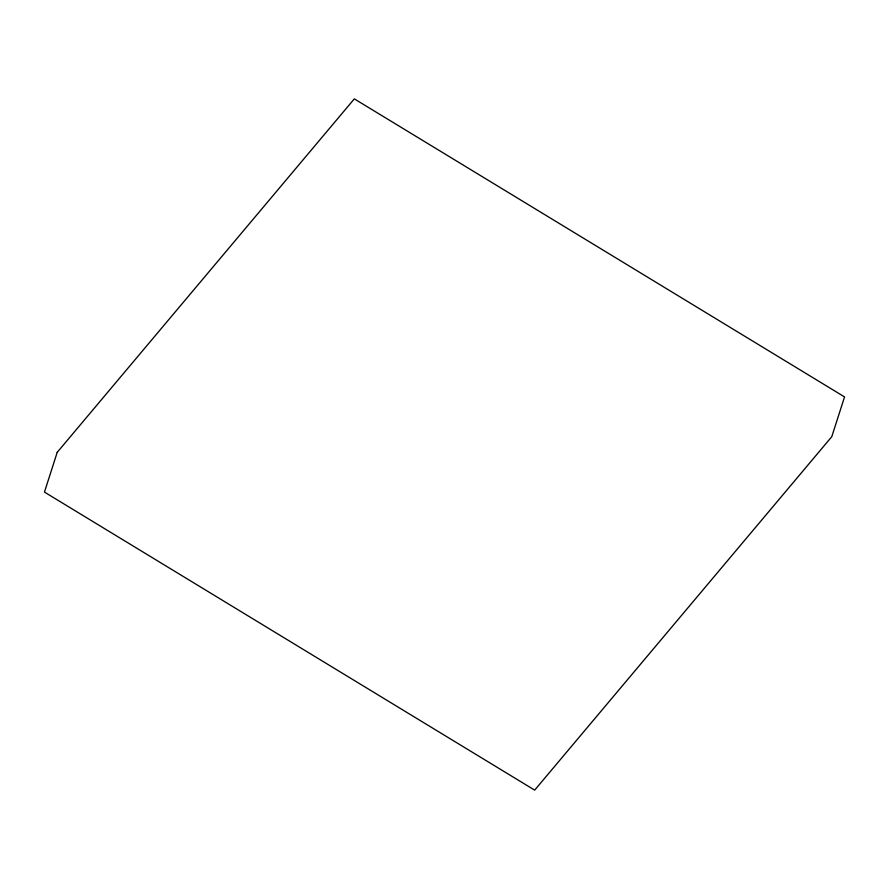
<?xml version="1.0" encoding="UTF-8"?>
<svg xmlns="http://www.w3.org/2000/svg" width="889" height="889" viewBox="0 0 889 889"><rect width="100%" height="100%" fill="white"/><g stroke="black" fill="none" stroke-linecap="round" stroke-linejoin="round"><path stroke-width="1.33" d="M57.218 452.323L44.45 492.084L534.678 790.132L831.782 436.677L844.55 396.916L354.322 98.868L57.218 452.323"/></g></svg>
